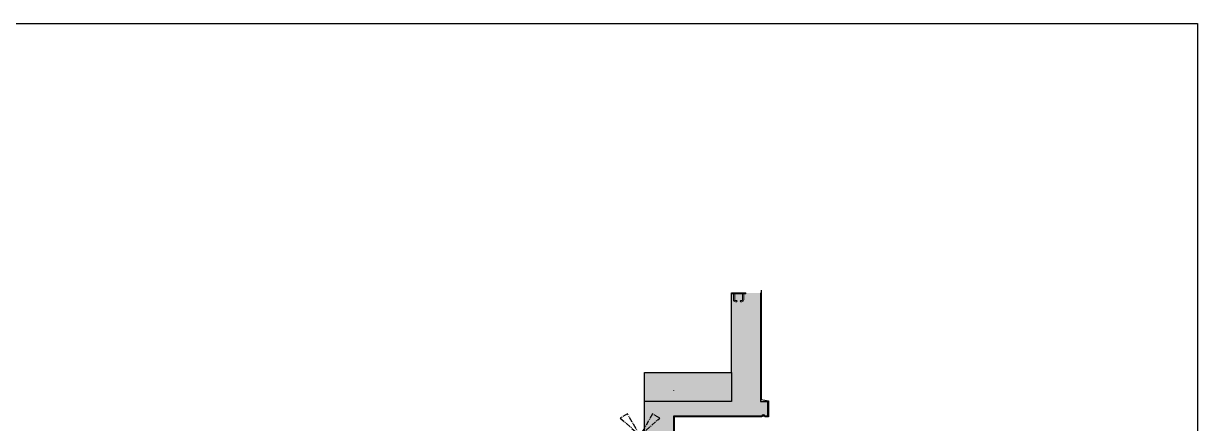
# Model space of a CAD drawing. Header units: inches. Extents: x 96003 to 270950, y -80202 to 65998.
# Drawn here: x 167637 to 175732, y 45746 to 48504 of the extents above; entities that cross this region are included whole.
import ezdxf

# ---------------------------------------------------------------- set-up
doc = ezdxf.new("R2010")
doc.units = ezdxf.units.IN
doc.header["$LTSCALE"] = 10
doc.header["$MEASUREMENT"] = 0
doc.linetypes.add('CENTER2', pattern=[1.125, 0.75, -0.125, 0.125, -0.125])
for name, color, linetype in [('01', 200, 'Continuous'), ('A_SURFACE', 9, 'Continuous'), ('EL-1', 1, 'Continuous'), ('FC-地面造型', 136, 'Continuous'), ('WALL', 160, 'Continuous')]:
    doc.layers.add(name, color=color, linetype=linetype)
doc.layers.add('DIM_MODI', color=6, linetype='Continuous', plot=False)
doc.layers.add('L-栏杆扶手', color=73, linetype='Continuous', lineweight=13)

# ---------------------------------------------------------------- blocks, each defined once
blk = doc.blocks.new('A$C29FB2657')
blk.add_lwpolyline([(50, 0), (-50, 0), (-50, -6), (50, -6), (50, 0)])
for points in [[(-35.5, -6), (-35.5, -48, 0.414214), (-22.5, -61), (-14.5, -61, 1), (-14.5, -53), (-22.5, -53, -0.414214), (-27.5, -48), (-27.5, -6)], [(35.5, -6), (35.5, -48, -0.414214), (22.5, -61), (14.5, -61, -1), (14.5, -53), (22.5, -53, 0.414214), (27.5, -48), (27.5, -6)]]:
    blk.add_lwpolyline(points, format="xyb")
blk = doc.blocks.new('*U124')
at = {"layer": 'EL-1', "linetype": 'CENTER2', "ltscale": 5}
blk.add_lwpolyline([(-45, 3122.1), (-187, 3248), (-135, 3278), (-45, 3122.1), (45, 3278), (97, 3248), (-45, 3122.1), (-45, -242.3), (97, -368.1), (45, -398.1), (-45, -242.3), (-135, -398.1), (-187, -368.1), (-45, -242.3)], dxfattribs=at)

msp = doc.modelspace()

# ---------------------------------------------------------------- hatches: boundary and pattern name
h = msp.add_hatch(color=250)
h.dxf.hatch_style = 1
h.paths.add_polyline_path([(171918.5, 45516.3), (171918.5, 45576.3), (171918.5, 45576.3), (171918.5, 46096.3), (172518.5, 46096.3), (172518.5, 46646.3), (172718.5, 46646.3), (172718.5, 45896.3), (172768.5, 45896.3), (172768.5, 45796.3), (172118.5, 45796.3), (172118.5, 45146.3), (172768.5, 45146.3), (172768.5, 45046.3), (171918.5, 45046.3), (171918.5, 45516.3)])

# ---------------------------------------------------------------- linework, layer by layer
at = {"layer": '01'}
for p, q in [((172518.5, 46096.3), (172518.5, 46646.3)), ((172718.5, 46646.3), (172718.5, 45896.3)), ((171918.5, 46096.3), (172518.5, 46096.3)), ((172718.5, 45896.3), (172768.5, 45896.3)), ((172768.5, 45896.3), (172768.5, 45796.3)), ((172768.5, 45796.3), (172118.5, 45796.3)), ((172118.5, 45796.3), (172118.5, 45146.3))]:
    msp.add_line(p, q, dxfattribs=at)
msp.add_arc((172738.5, 45796.3, 0), 10, 0, 180, dxfattribs=at)
at = {"layer": 'A_SURFACE', "elevation": 0}
for points in [[(172723.5, 46666.3), (172723.5, 45911.3), (172773.5, 45901.3), (172773.5, 45791.3), (172748.5, 45791.3)], [(172728.5, 45791.3), (172123.5, 45791.3), (172123.5, 45166.3), (172773.5, 45151.3), (172773.5, 45041.3), (172748.5, 45041.3)], [(172728.5, 45796.3), (172728.5, 45791.3)], [(172748.5, 45796.3), (172748.5, 45791.3)]]:
    msp.add_lwpolyline(points, dxfattribs=at)
at = {"layer": 'DIM_MODI', "elevation": 0}
msp.add_lwpolyline([(172518.5, 46096.3), (172518.5, 45896.3), (171918.5, 45896.3)], dxfattribs=at)
at = {"layer": 'FC-地面造型', "color": 138, "linetype": 'ByBlock'}
msp.add_lwpolyline([(159542.1, 48504.5), (175732.4, 48504.5), (175732.4, 32110.4), (159542.1, 32110.4)], close=True, dxfattribs=at)
at = {"layer": 'WALL'}
for p, q in [((171918.5, 45576.3), (171918.5, 46096.3)), ((172118.5, 45976.5), (172118.5, 45974.2))]:
    msp.add_line(p, q, dxfattribs=at)

# ---------------------------------------------------------------- block references
at = {"xscale": -0.96, "yscale": 0.96, "zscale": 0.96}
msp.add_blockref('*U124', (171845.3, 42665), dxfattribs=at)
at = {"layer": 'L-栏杆扶手', "extrusion": (0, 0, -1), "zscale": -1}
msp.add_blockref('A$C29FB2657', (-172568.5, 46646.3, 0), dxfattribs=at)

doc.saveas('drawing.dxf')
